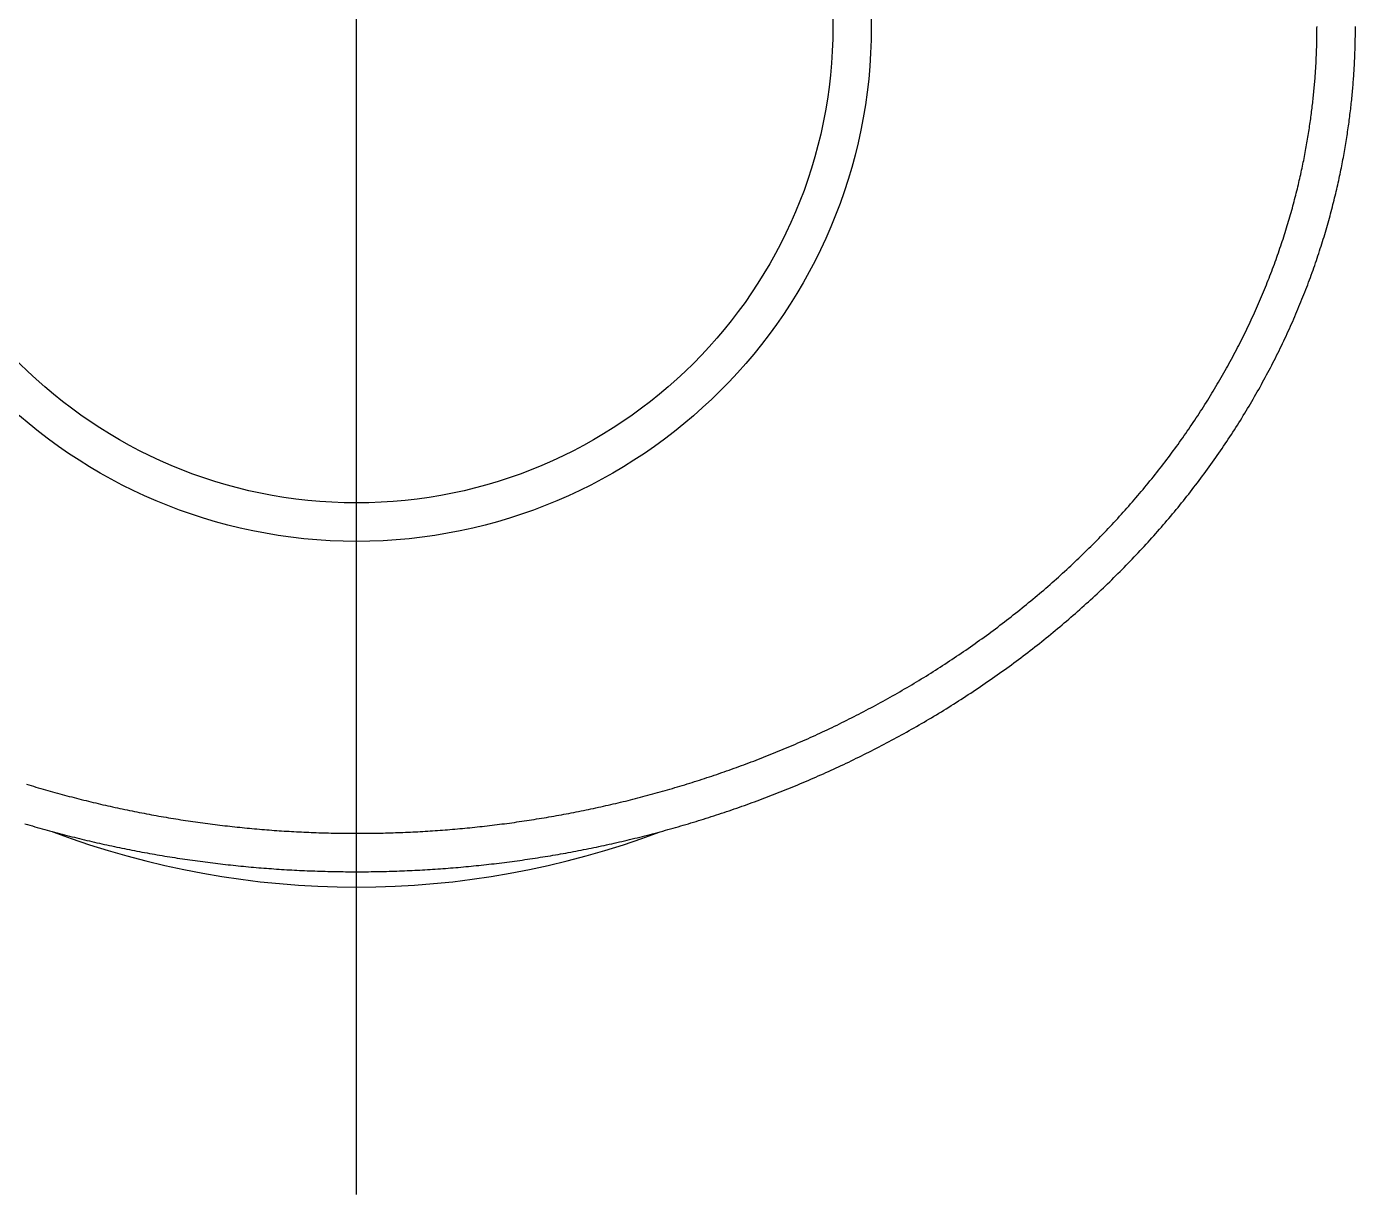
# Model space of a CAD drawing. Extents: x -24.5 to 25, y -16.2 to 7.6.
# Drawn here: x 14.35 to 22.99, y -7.6 to 0 of the extents above; entities that cross this region are included whole.
import ezdxf

# ---------------------------------------------------------------- set-up
doc = ezdxf.new("R2010")
doc.units = 0
doc.linetypes.add('CENTER', pattern=[50.8, 31.75, -6.35, 6.35, -6.35])
doc.layers.get('0').update_dxf_attribs({"linetype": 'CONTINUOUS'})
doc.layers.add('CENTER', color=1, linetype='CENTER')

msp = doc.modelspace()

# ---------------------------------------------------------------- linework, layer by layer
at = {"color": 7}
for points in [[(14.3367, -5.18827, 0), (14.3527, -5.19301, 0), (14.3687, -5.19772, 0), (14.3847, -5.20238, 0), (14.4008, -5.20701, 0), (14.4168, -5.21161, 0), (14.4328, -5.21617, 0), (14.4489, -5.22069, 0), (14.4649, -5.22517, 0), (14.481, -5.22962, 0), (14.4971, -5.23403, 0), (14.5132, -5.23841, 0), (14.5293, -5.24274, 0), (14.5454, -5.24705, 0), (14.5615, -5.25131, 0), (14.5776, -5.25554, 0), (14.5938, -5.25974, 0), (14.6099, -5.26389, 0), (14.6261, -5.26801, 0), (14.6422, -5.2721, 0), (14.6584, -5.27614, 0), (14.6746, -5.28016, 0), (14.6908, -5.28413, 0), (14.707, -5.28807, 0), (14.7232, -5.29197, 0), (14.7394, -5.29584, 0), (14.7556, -5.29967, 0), (14.7718, -5.30346, 0), (14.7881, -5.30722, 0), (14.8043, -5.31094, 0), (14.8206, -5.31462, 0), (14.8368, -5.31827, 0), (14.8531, -5.32188, 0), (14.8694, -5.32545, 0), (14.8857, -5.32899, 0), (14.902, -5.33249, 0), (14.9183, -5.33596, 0), (14.9346, -5.33939, 0), (14.9509, -5.34278, 0), (14.9672, -5.34614, 0), (14.9836, -5.34946, 0), (14.9999, -5.35274, 0), (15.0162, -5.35599, 0), (15.0326, -5.3592, 0), (15.0489, -5.36238, 0), (15.0653, -5.36552, 0), (15.0817, -5.36862, 0), (15.0981, -5.37169, 0), (15.1144, -5.37472, 0), (15.1308, -5.37771, 0), (15.1472, -5.38067, 0), (15.1636, -5.38359, 0), (15.1801, -5.38647, 0), (15.1965, -5.38932, 0), (15.2129, -5.39213, 0), (15.2293, -5.39491, 0), (15.2458, -5.39765, 0), (15.2622, -5.40035, 0), (15.2786, -5.40302, 0), (15.2951, -5.40565, 0), (15.3116, -5.40825, 0), (15.328, -5.41081, 0), (15.3445, -5.41333, 0), (15.361, -5.41581, 0), (15.3774, -5.41826, 0), (15.3939, -5.42068, 0), (15.4104, -5.42306, 0), (15.4269, -5.4254, 0), (15.4434, -5.4277, 0), (15.4599, -5.42997, 0), (15.4764, -5.4322, 0), (15.493, -5.4344, 0), (15.5095, -5.43656, 0), (15.526, -5.43868, 0), (15.5425, -5.44077, 0), (15.5591, -5.44282, 0), (15.5756, -5.44484, 0), (15.5921, -5.44682, 0), (15.6087, -5.44876, 0), (15.6252, -5.45067, 0), (15.6418, -5.45254, 0), (15.6584, -5.45437, 0), (15.6749, -5.45617, 0), (15.6915, -5.45793, 0), (15.7081, -5.45966, 0), (15.7246, -5.46135, 0), (15.7412, -5.463, 0), (15.7578, -5.46462, 0), (15.7744, -5.4662, 0), (15.791, -5.46774, 0), (15.8076, -5.46925, 0), (15.8242, -5.47072, 0), (15.8408, -5.47216, 0), (15.8574, -5.47356, 0), (15.874, -5.47492, 0), (15.8906, -5.47625, 0), (15.9072, -5.47755, 0), (15.9238, -5.4788, 0), (15.9404, -5.48002, 0), (15.957, -5.4812, 0), (15.9737, -5.48235, 0), (15.9903, -5.48346, 0), (16.0069, -5.48454, 0), (16.0235, -5.48558, 0), (16.0402, -5.48658, 0), (16.0568, -5.48755, 0), (16.0734, -5.48848, 0), (16.0901, -5.48938, 0), (16.1067, -5.49024, 0), (16.1233, -5.49106, 0), (16.14, -5.49185, 0), (16.1566, -5.4926, 0), (16.1733, -5.49332, 0), (16.1899, -5.494, 0), (16.2065, -5.49464, 0), (16.2232, -5.49525, 0), (16.2398, -5.49582, 0), (16.2565, -5.49636, 0), (16.2731, -5.49686, 0), (16.2898, -5.49732, 0), (16.3064, -5.49775, 0), (16.3231, -5.49814, 0), (16.3397, -5.49849, 0), (16.3564, -5.49881, 0), (16.373, -5.49909, 0), (16.3897, -5.49934, 0), (16.4063, -5.49955, 0), (16.423, -5.49973, 0), (16.4396, -5.49986, 0), (16.4563, -5.49997, 0), (16.4729, -5.50003, 0), (16.4896, -5.50006, 0), (16.5063, -5.50006, 0), (16.5229, -5.50001, 0), (16.5396, -5.49993, 0), (16.5562, -5.49982, 0), (16.5729, -5.49967, 0), (16.5895, -5.49948, 0), (16.6062, -5.49926, 0), (16.6229, -5.49899, 0), (16.6395, -5.4987, 0), (16.6562, -5.49836, 0), (16.6729, -5.498, 0), (16.6895, -5.49759, 0), (16.7062, -5.49715, 0), (16.7228, -5.49667, 0), (16.7395, -5.49615, 0), (16.7562, -5.4956, 0), (16.7728, -5.49502, 0), (16.7895, -5.49439, 0), (16.8062, -5.49373, 0), (16.8228, -5.49303, 0), (16.8395, -5.4923, 0), (16.8562, -5.49153, 0), (16.8728, -5.49072, 0), (16.8895, -5.48988, 0), (16.9061, -5.489, 0), (16.9228, -5.48809, 0), (16.9395, -5.48713, 0), (16.9561, -5.48615, 0), (16.9728, -5.48512, 0), (16.9895, -5.48406, 0), (17.0061, -5.48296, 0), (17.0228, -5.48182, 0), (17.0395, -5.48065, 0), (17.0561, -5.47944, 0), (17.0728, -5.4782, 0), (17.0894, -5.47692, 0), (17.1061, -5.4756, 0), (17.1228, -5.47425, 0), (17.1394, -5.47285, 0), (17.1561, -5.47143, 0), (17.1727, -5.46996, 0), (17.1894, -5.46846, 0), (17.2061, -5.46692, 0), (17.2227, -5.46535, 0), (17.2394, -5.46374, 0), (17.256, -5.46209, 0), (17.2727, -5.4604, 0), (17.2893, -5.45868, 0), (17.306, -5.45692, 0), (17.3227, -5.45513, 0), (17.3393, -5.4533, 0), (17.356, -5.45143, 0), (17.3726, -5.44952, 0), (17.3893, -5.44758, 0), (17.4059, -5.4456, 0), (17.4226, -5.44358, 0), (17.4392, -5.44153, 0), (17.4559, -5.43944, 0), (17.4725, -5.43732, 0), (17.4892, -5.43515, 0), (17.5058, -5.43295, 0), (17.5224, -5.43072, 0), (17.5391, -5.42844, 0), (17.5557, -5.42613, 0), (17.5724, -5.42378, 0), (17.589, -5.4214, 0), (17.6057, -5.41898, 0), (17.6223, -5.41652, 0), (17.639, -5.41402, 0), (17.6556, -5.41148, 0), (17.6722, -5.40891, 0), (17.6889, -5.4063, 0), (17.7055, -5.40366, 0), (17.7222, -5.40097, 0), (17.7388, -5.39825, 0), (17.7555, -5.39549, 0), (17.7721, -5.39269, 0), (17.7887, -5.38985, 0), (17.8054, -5.38697, 0), (17.822, -5.38406, 0), (17.8387, -5.38111, 0), (17.8553, -5.37812, 0), (17.8719, -5.37509, 0), (17.8886, -5.37202, 0), (17.9052, -5.36891, 0), (17.9219, -5.36577, 0), (17.9385, -5.36258, 0), (17.9551, -5.35936, 0), (17.9718, -5.3561, 0), (17.9884, -5.3528, 0), (18.005, -5.34946, 0), (18.0217, -5.34608, 0), (18.0383, -5.34266, 0), (18.0549, -5.3392, 0), (18.0716, -5.3357, 0), (18.0882, -5.33216, 0), (18.1048, -5.32858, 0), (18.1215, -5.32497, 0), (18.1381, -5.32131, 0), (18.1547, -5.31761, 0), (18.1713, -5.31387, 0), (18.188, -5.3101, 0), (18.2046, -5.30628, 0), (18.2212, -5.30242, 0), (18.2379, -5.29852, 0), (18.2545, -5.29459, 0), (18.2711, -5.29061, 0), (18.2877, -5.28659, 0), (18.3044, -5.28253, 0), (18.321, -5.27842, 0), (18.3376, -5.27428, 0), (18.3542, -5.2701, 0), (18.3708, -5.26588, 0), (18.3875, -5.26161, 0), (18.4041, -5.2573, 0), (18.4207, -5.25296, 0), (18.4373, -5.24857, 0), (18.4539, -5.24414, 0), (18.4706, -5.23967, 0), (18.4872, -5.23515, 0), (18.5038, -5.2306, 0), (18.5204, -5.226, 0), (18.537, -5.22136, 0), (18.5536, -5.21668, 0), (18.5702, -5.21196, 0), (18.5868, -5.2072, 0), (18.6035, -5.20239, 0), (18.6201, -5.19754, 0), (18.6367, -5.19265, 0), (18.6533, -5.18771, 0), (18.6699, -5.18274, 0), (18.6865, -5.17772, 0), (18.7031, -5.17266, 0), (18.7197, -5.16755, 0), (18.7363, -5.16241, 0), (18.7529, -5.15722, 0), (18.7695, -5.15198, 0), (18.7861, -5.14671, 0), (18.8027, -5.14139, 0), (18.8193, -5.13603, 0), (18.8359, -5.13062, 0), (18.8525, -5.12517, 0), (18.8691, -5.11968, 0), (18.8857, -5.11414, 0), (18.9023, -5.10857, 0), (18.9188, -5.10294, 0), (18.9354, -5.09727, 0), (18.952, -5.09156, 0), (18.9686, -5.08581, 0), (18.9852, -5.08, 0), (19.0018, -5.07416, 0), (19.0184, -5.06826, 0), (19.035, -5.06232, 0), (19.0516, -5.05634, 0), (19.0682, -5.05031, 0), (19.0848, -5.04423, 0), (19.1013, -5.03811, 0), (19.1179, -5.03194, 0), (19.1345, -5.02572, 0), (19.1511, -5.01946, 0), (19.1677, -5.01315, 0), (19.1843, -5.00679, 0), (19.2009, -5.00038, 0), (19.2175, -4.99393, 0), (19.2341, -4.98744, 0), (19.2506, -4.98089, 0), (19.2672, -4.9743, 0), (19.2838, -4.96766, 0), (19.3004, -4.96097, 0), (19.317, -4.95424, 0), (19.3335, -4.94745, 0), (19.3501, -4.94062, 0), (19.3667, -4.93374, 0), (19.3832, -4.92682, 0), (19.3998, -4.91984, 0), (19.4163, -4.91282, 0), (19.4329, -4.90574, 0), (19.4494, -4.89862, 0), (19.466, -4.89145, 0), (19.4825, -4.88424, 0), (19.499, -4.87697, 0), (19.5156, -4.86965, 0), (19.5321, -4.86229, 0), (19.5486, -4.85487, 0), (19.5651, -4.84741, 0), (19.5816, -4.8399, 0), (19.5981, -4.83234, 0), (19.6146, -4.82472, 0), (19.6311, -4.81706, 0), (19.6476, -4.80935, 0), (19.6641, -4.80159, 0), (19.6805, -4.79378, 0), (19.697, -4.78592, 0), (19.7134, -4.77801, 0), (19.7299, -4.77004, 0), (19.7463, -4.76203, 0), (19.7628, -4.75397, 0), (19.7792, -4.74585, 0), (19.7956, -4.73769, 0), (19.812, -4.72947, 0), (19.8284, -4.72121, 0), (19.8448, -4.71289, 0), (19.8612, -4.70452, 0), (19.8776, -4.6961, 0), (19.8939, -4.68763, 0), (19.9103, -4.6791, 0), (19.9266, -4.67053, 0), (19.943, -4.6619, 0), (19.9593, -4.65322, 0), (19.9756, -4.64449, 0), (19.9919, -4.63571, 0), (20.0082, -4.62687, 0), (20.0245, -4.61799, 0), (20.0408, -4.60905, 0), (20.057, -4.60005, 0), (20.0733, -4.59101, 0), (20.0895, -4.58191, 0), (20.1058, -4.57276, 0), (20.122, -4.56356, 0), (20.1382, -4.5543, 0), (20.1544, -4.54499, 0), (20.1706, -4.53563, 0), (20.1867, -4.52621, 0), (20.2029, -4.51674, 0), (20.219, -4.50722, 0), (20.2352, -4.49764, 0), (20.2513, -4.48801, 0), (20.2674, -4.47832, 0), (20.2835, -4.46859, 0), (20.2996, -4.45879, 0), (20.3156, -4.44895, 0), (20.3316, -4.43905, 0), (20.3477, -4.4291, 0), (20.3637, -4.41909, 0), (20.3796, -4.40904, 0), (20.3956, -4.39893, 0), (20.4115, -4.38877, 0), (20.4274, -4.37856, 0), (20.4433, -4.3683, 0), (20.4592, -4.35799, 0), (20.475, -4.34762, 0), (20.4909, -4.33721, 0), (20.5066, -4.32674, 0), (20.5224, -4.31622, 0), (20.5382, -4.30566, 0), (20.5539, -4.29504, 0), (20.5696, -4.28437, 0), (20.5852, -4.27366, 0), (20.6009, -4.26289, 0), (20.6165, -4.25207, 0), (20.6321, -4.24121, 0), (20.6476, -4.2303, 0), (20.6632, -4.21933, 0), (20.6787, -4.20832, 0), (20.6942, -4.19726, 0), (20.7096, -4.18615, 0), (20.725, -4.175, 0), (20.7404, -4.16379, 0), (20.7557, -4.15254, 0), (20.7711, -4.14124, 0), (20.7864, -4.12989, 0), (20.8016, -4.11849, 0), (20.8168, -4.10705, 0), (20.832, -4.09556, 0), (20.8472, -4.08403, 0), (20.8623, -4.07244, 0), (20.8774, -4.06081, 0), (20.8925, -4.04914, 0), (20.9075, -4.03742, 0), (20.9225, -4.02565, 0), (20.9375, -4.01384, 0), (20.9524, -4.00198, 0), (20.9673, -3.99007, 0), (20.9821, -3.97812, 0), (20.9969, -3.96613, 0), (21.0117, -3.95409, 0), (21.0264, -3.94201, 0), (21.0411, -3.92988, 0), (21.0558, -3.91771, 0), (21.0704, -3.90549, 0), (21.085, -3.89323, 0), (21.0995, -3.88092, 0), (21.114, -3.86858, 0), (21.1285, -3.85618, 0), (21.1429, -3.84375, 0), (21.1573, -3.83127, 0), (21.1716, -3.81875, 0), (21.1859, -3.80619, 0), (21.2002, -3.79358, 0), (21.2144, -3.78093, 0), (21.2286, -3.76824, 0), (21.2427, -3.75551, 0), (21.2568, -3.74273, 0), (21.2708, -3.72992, 0), (21.2848, -3.71706, 0), (21.2987, -3.70416, 0), (21.3126, -3.69122, 0), (21.3265, -3.67824, 0), (21.3403, -3.66522, 0), (21.354, -3.65215, 0), (21.3678, -3.63905, 0), (21.3814, -3.62591, 0), (21.395, -3.61272, 0), (21.4086, -3.5995, 0), (21.4221, -3.58624, 0), (21.4356, -3.57294, 0), (21.449, -3.55961, 0), (21.4624, -3.54623, 0), (21.4757, -3.53282, 0), (21.489, -3.51937, 0), (21.5022, -3.50589, 0), (21.5154, -3.49237, 0), (21.5285, -3.47881, 0), (21.5416, -3.46521, 0), (21.5546, -3.45158, 0), (21.5675, -3.43792, 0), (21.5805, -3.42422, 0), (21.5933, -3.41048, 0), (21.6061, -3.39671, 0), (21.6189, -3.38291, 0), (21.6316, -3.36907, 0), (21.6443, -3.3552, 0), (21.6569, -3.34129, 0), (21.6694, -3.32735, 0), (21.6819, -3.31338, 0), (21.6944, -3.29937, 0), (21.7068, -3.28533, 0), (21.7191, -3.27126, 0), (21.7314, -3.25716, 0), (21.7436, -3.24302, 0), (21.7558, -3.22885, 0), (21.7679, -3.21466, 0), (21.78, -3.20043, 0), (21.792, -3.18617, 0), (21.804, -3.17187, 0), (21.8159, -3.15755, 0), (21.8277, -3.1432, 0), (21.8395, -3.12882, 0), (21.8513, -3.11441, 0), (21.863, -3.09997, 0), (21.8746, -3.0855, 0), (21.8862, -3.071, 0), (21.8977, -3.05647, 0), (21.9091, -3.04192, 0), (21.9206, -3.02733, 0), (21.9319, -3.01272, 0), (21.9432, -2.99808, 0), (21.9544, -2.98342, 0), (21.9656, -2.96872, 0), (21.9767, -2.954, 0), (21.9878, -2.93926, 0), (21.9988, -2.92448, 0), (22.0098, -2.90968, 0), (22.0206, -2.89486, 0), (22.0315, -2.88001, 0), (22.0423, -2.86513, 0), (22.053, -2.85023, 0), (22.0636, -2.83531, 0), (22.0742, -2.82036, 0), (22.0848, -2.80538, 0), (22.0953, -2.79038, 0), (22.1057, -2.77536, 0), (22.116, -2.76032, 0), (22.1263, -2.74525, 0), (22.1366, -2.73016, 0), (22.1468, -2.71504, 0), (22.1569, -2.69991, 0), (22.1669, -2.68475, 0), (22.1769, -2.66957, 0), (22.1869, -2.65436, 0), (22.1968, -2.63914, 0), (22.2066, -2.62389, 0), (22.2163, -2.60863, 0), (22.226, -2.59333, 0), (22.2357, -2.57802, 0), (22.2453, -2.56268, 0), (22.2548, -2.54732, 0), (22.2642, -2.53194, 0), (22.2736, -2.51654, 0), (22.283, -2.50111, 0), (22.2923, -2.48567, 0), (22.3015, -2.4702, 0), (22.3107, -2.45471, 0), (22.3198, -2.43921, 0), (22.3288, -2.42368, 0), (22.3378, -2.40813, 0), (22.3467, -2.39257, 0), (22.3556, -2.37698, 0), (22.3644, -2.36137, 0), (22.3731, -2.34575, 0), (22.3818, -2.33011, 0), (22.3904, -2.31445, 0), (22.399, -2.29877, 0), (22.4075, -2.28308, 0), (22.4159, -2.26736, 0), (22.4243, -2.25163, 0), (22.4326, -2.23589, 0), (22.4409, -2.22013, 0), (22.4491, -2.20435, 0), (22.4572, -2.18855, 0), (22.4653, -2.17274, 0), (22.4733, -2.15692, 0), (22.4812, -2.14108, 0), (22.4891, -2.12522, 0), (22.4969, -2.10936, 0), (22.5047, -2.09347, 0), (22.5124, -2.07758, 0), (22.52, -2.06167, 0), (22.5276, -2.04576, 0), (22.5351, -2.02984, 0), (22.5425, -2.01392, 0), (22.5499, -1.99799, 0), (22.5572, -1.98205, 0), (22.5644, -1.96611, 0), (22.5716, -1.95017, 0), (22.5787, -1.93423, 0), (22.5858, -1.91828, 0), (22.5927, -1.90234, 0), (22.5996, -1.8864, 0), (22.6065, -1.87046, 0), (22.6133, -1.85453, 0), (22.62, -1.8386, 0), (22.6266, -1.82268, 0), (22.6332, -1.80676, 0), (22.6397, -1.79085, 0), (22.6461, -1.77495, 0), (22.6525, -1.75906, 0), (22.6588, -1.74319, 0), (22.665, -1.72732, 0), (22.6712, -1.71147, 0), (22.6773, -1.69563, 0), (22.6834, -1.67981, 0), (22.6893, -1.664, 0), (22.6952, -1.64821, 0), (22.701, -1.63244, 0), (22.7068, -1.61668, 0), (22.7125, -1.60095, 0), (22.7181, -1.58524, 0), (22.7237, -1.56955, 0), (22.7291, -1.55389, 0), (22.7346, -1.53825, 0), (22.7399, -1.52264, 0), (22.7452, -1.50705, 0), (22.7504, -1.49149, 0), (22.7555, -1.47597, 0), (22.7606, -1.46047, 0), (22.7656, -1.445, 0), (22.7705, -1.42957, 0), (22.7754, -1.41418, 0), (22.7802, -1.39882, 0), (22.7849, -1.38349, 0), (22.7896, -1.36821, 0), (22.7942, -1.35296, 0), (22.7987, -1.33776, 0), (22.8032, -1.3226, 0), (22.8076, -1.30748, 0), (22.8119, -1.2924, 0), (22.8162, -1.27737, 0), (22.8204, -1.26238, 0), (22.8245, -1.24745, 0), (22.8286, -1.23256, 0), (22.8326, -1.21772, 0), (22.8366, -1.20293, 0), (22.8405, -1.1882, 0), (22.8443, -1.17352, 0), (22.848, -1.15889, 0), (22.8517, -1.14432, 0), (22.8553, -1.12981, 0), (22.8589, -1.11536, 0), (22.8624, -1.10096, 0), (22.8658, -1.08663, 0), (22.8692, -1.07237, 0), (22.8725, -1.05817, 0), (22.8758, -1.04403, 0), (22.879, -1.02996, 0), (22.8821, -1.01595, 0), (22.8852, -1.00201, 0), (22.8882, -0.988123, 0), (22.8912, -0.9743, 0), (22.8941, -0.960539, 0), (22.8969, -0.946837, 0), (22.8997, -0.933195, 0), (22.9025, -0.919612, 0), (22.9052, -0.906087, 0), (22.9078, -0.892619, 0), (22.9104, -0.879209, 0), (22.9129, -0.865855, 0), (22.9154, -0.852557, 0), (22.9178, -0.839314, 0), (22.9202, -0.826125, 0), (22.9226, -0.81299, 0), (22.9249, -0.799909, 0), (22.9271, -0.78688, 0), (22.9293, -0.773903, 0), (22.9314, -0.760978, 0), (22.9336, -0.748104, 0), (22.9356, -0.73528, 0), (22.9376, -0.722505, 0), (22.9396, -0.709779, 0), (22.9415, -0.697102, 0), (22.9434, -0.684471, 0), (22.9453, -0.671886, 0), (22.9471, -0.659345, 0), (22.9489, -0.646848, 0), (22.9506, -0.634395, 0), (22.9523, -0.621986, 0), (22.9539, -0.609618, 0), (22.9556, -0.597293, 0), (22.9571, -0.585009, 0), (22.9587, -0.572765, 0), (22.9602, -0.560562, 0), (22.9617, -0.548398, 0), (22.9631, -0.536274, 0), (22.9645, -0.524188, 0), (22.9659, -0.51214, 0), (22.9672, -0.500129, 0), (22.9685, -0.488155, 0), (22.9697, -0.476217, 0), (22.9709, -0.464315, 0), (22.9721, -0.452448, 0), (22.9733, -0.440616, 0), (22.9744, -0.428817, 0), (22.9755, -0.417052, 0), (22.9765, -0.40532, 0), (22.9775, -0.39362, 0), (22.9785, -0.381951, 0), (22.9794, -0.370314, 0), (22.9804, -0.358707, 0), (22.9812, -0.34713, 0), (22.9821, -0.335583, 0), (22.9829, -0.324064, 0), (22.9837, -0.312573, 0), (22.9844, -0.301111, 0), (22.9852, -0.289675, 0), (22.9859, -0.278266, 0), (22.9865, -0.266883, 0), (22.9871, -0.255525, 0), (22.9877, -0.244192, 0), (22.9883, -0.232883, 0), (22.9889, -0.221599, 0), (22.9894, -0.210337, 0), (22.9899, -0.199098, 0), (22.9903, -0.18788, 0), (22.9907, -0.176684, 0), (22.9911, -0.165509, 0), (22.9915, -0.154355, 0), (22.9919, -0.14322, 0), (22.9922, -0.132104, 0), (22.9925, -0.121007, 0), (22.9927, -0.109927, 0), (22.993, -0.098866, 0), (22.9932, -0.087821, 0), (22.9934, -0.076792, 0), (22.9935, -0.065779, 0), (22.9937, -0.054781, 0), (22.9938, -0.043798, 0), (22.9938, -0.032829, 0), (22.9939, -0.021873, 0), (22.9939, -0.01093, 0), (22.994, 0, 0)], [(14.3464, -4.93, 0), (14.3618, -4.93472, 0), (14.3772, -4.9394, 0), (14.3926, -4.94405, 0), (14.4081, -4.94866, 0), (14.4235, -4.95324, 0), (14.439, -4.95779, 0), (14.4544, -4.96229, 0), (14.4699, -4.96677, 0), (14.4854, -4.9712, 0), (14.5009, -4.97561, 0), (14.5164, -4.97997, 0), (14.5319, -4.98431, 0), (14.5474, -4.9886, 0), (14.563, -4.99287, 0), (14.5785, -4.99709, 0), (14.5941, -5.00128, 0), (14.6096, -5.00544, 0), (14.6252, -5.00956, 0), (14.6408, -5.01365, 0), (14.6564, -5.0177, 0), (14.672, -5.02172, 0), (14.6876, -5.0257, 0), (14.7032, -5.02965, 0), (14.7188, -5.03356, 0), (14.7345, -5.03743, 0), (14.7501, -5.04127, 0), (14.7658, -5.04508, 0), (14.7814, -5.04885, 0), (14.7971, -5.05259, 0), (14.8128, -5.05629, 0), (14.8285, -5.05995, 0), (14.8441, -5.06358, 0), (14.8598, -5.06718, 0), (14.8756, -5.07074, 0), (14.8913, -5.07426, 0), (14.907, -5.07775, 0), (14.9227, -5.08121, 0), (14.9385, -5.08463, 0), (14.9542, -5.08801, 0), (14.97, -5.09136, 0), (14.9858, -5.09468, 0), (15.0015, -5.09796, 0), (15.0173, -5.1012, 0), (15.0331, -5.10441, 0), (15.0489, -5.10759, 0), (15.0647, -5.11073, 0), (15.0805, -5.11383, 0), (15.0963, -5.1169, 0), (15.1121, -5.11994, 0), (15.128, -5.12294, 0), (15.1438, -5.1259, 0), (15.1596, -5.12883, 0), (15.1755, -5.13172, 0), (15.1913, -5.13458, 0), (15.2072, -5.13741, 0), (15.2231, -5.1402, 0), (15.2389, -5.14295, 0), (15.2548, -5.14567, 0), (15.2707, -5.14836, 0), (15.2866, -5.151, 0), (15.3025, -5.15362, 0), (15.3184, -5.1562, 0), (15.3343, -5.15874, 0), (15.3502, -5.16125, 0), (15.3661, -5.16373, 0), (15.3821, -5.16616, 0), (15.398, -5.16857, 0), (15.4139, -5.17094, 0), (15.4299, -5.17327, 0), (15.4458, -5.17557, 0), (15.4618, -5.17784, 0), (15.4777, -5.18006, 0), (15.4937, -5.18226, 0), (15.5097, -5.18442, 0), (15.5256, -5.18654, 0), (15.5416, -5.18863, 0), (15.5576, -5.19068, 0), (15.5736, -5.1927, 0), (15.5896, -5.19469, 0), (15.6056, -5.19664, 0), (15.6216, -5.19855, 0), (15.6376, -5.20043, 0), (15.6536, -5.20228, 0), (15.6696, -5.20408, 0), (15.6856, -5.20586, 0), (15.7016, -5.2076, 0), (15.7177, -5.2093, 0), (15.7337, -5.21097, 0), (15.7497, -5.21261, 0), (15.7658, -5.21421, 0), (15.7818, -5.21577, 0), (15.7978, -5.2173, 0), (15.8139, -5.21879, 0), (15.8299, -5.22025, 0), (15.846, -5.22168, 0), (15.8621, -5.22307, 0), (15.8781, -5.22442, 0), (15.8942, -5.22574, 0), (15.9102, -5.22703, 0), (15.9263, -5.22828, 0), (15.9424, -5.22949, 0), (15.9585, -5.23067, 0), (15.9745, -5.23182, 0), (15.9906, -5.23293, 0), (16.0067, -5.234, 0), (16.0228, -5.23504, 0), (16.0389, -5.23605, 0), (16.055, -5.23702, 0), (16.071, -5.23796, 0), (16.0871, -5.23886, 0), (16.1032, -5.23972, 0), (16.1193, -5.24055, 0), (16.1354, -5.24135, 0), (16.1515, -5.24211, 0), (16.1676, -5.24284, 0), (16.1837, -5.24353, 0), (16.1998, -5.24419, 0), (16.2159, -5.24481, 0), (16.232, -5.2454, 0), (16.2481, -5.24595, 0), (16.2642, -5.24647, 0), (16.2803, -5.24696, 0), (16.2964, -5.2474, 0), (16.3125, -5.24782, 0), (16.3286, -5.2482, 0), (16.3447, -5.24854, 0), (16.3608, -5.24885, 0), (16.3769, -5.24912, 0), (16.3931, -5.24936, 0), (16.4092, -5.24956, 0), (16.4253, -5.24973, 0), (16.4414, -5.24987, 0), (16.4575, -5.24997, 0), (16.4736, -5.25003, 0), (16.4897, -5.25006, 0), (16.5059, -5.25005, 0), (16.522, -5.25001, 0), (16.5381, -5.24993, 0), (16.5542, -5.24982, 0), (16.5703, -5.24968, 0), (16.5864, -5.24949, 0), (16.6026, -5.24928, 0), (16.6187, -5.24902, 0), (16.6348, -5.24874, 0), (16.6509, -5.24841, 0), (16.667, -5.24806, 0), (16.6832, -5.24766, 0), (16.6993, -5.24724, 0), (16.7154, -5.24677, 0), (16.7315, -5.24628, 0), (16.7476, -5.24574, 0), (16.7638, -5.24517, 0), (16.7799, -5.24457, 0), (16.796, -5.24393, 0), (16.8121, -5.24326, 0), (16.8282, -5.24255, 0), (16.8444, -5.2418, 0), (16.8605, -5.24102, 0), (16.8766, -5.24021, 0), (16.8927, -5.23936, 0), (16.9088, -5.23847, 0), (16.925, -5.23755, 0), (16.9411, -5.23659, 0), (16.9572, -5.2356, 0), (16.9733, -5.23458, 0), (16.9894, -5.23351, 0), (17.0056, -5.23241, 0), (17.0217, -5.23128, 0), (17.0378, -5.23011, 0), (17.0539, -5.22891, 0), (17.07, -5.22767, 0), (17.0862, -5.22639, 0), (17.1023, -5.22508, 0), (17.1184, -5.22374, 0), (17.1345, -5.22236, 0), (17.1506, -5.22094, 0), (17.1667, -5.21949, 0), (17.1828, -5.218, 0), (17.199, -5.21648, 0), (17.2151, -5.21492, 0), (17.2312, -5.21333, 0), (17.2473, -5.2117, 0), (17.2634, -5.21003, 0), (17.2795, -5.20833, 0), (17.2956, -5.20659, 0), (17.3117, -5.20482, 0), (17.3278, -5.20301, 0), (17.3439, -5.20117, 0), (17.3601, -5.19929, 0), (17.3762, -5.19738, 0), (17.3923, -5.19543, 0), (17.4084, -5.19344, 0), (17.4245, -5.19142, 0), (17.4406, -5.18937, 0), (17.4567, -5.18727, 0), (17.4728, -5.18515, 0), (17.4889, -5.18298, 0), (17.505, -5.18078, 0), (17.5211, -5.17855, 0), (17.5371, -5.17628, 0), (17.5532, -5.17397, 0), (17.5693, -5.17163, 0), (17.5854, -5.16925, 0), (17.6015, -5.16684, 0), (17.6176, -5.16438, 0), (17.6337, -5.1619, 0), (17.6498, -5.15937, 0), (17.6659, -5.15681, 0), (17.682, -5.15422, 0), (17.6981, -5.15158, 0), (17.7142, -5.14891, 0), (17.7303, -5.14621, 0), (17.7464, -5.14346, 0), (17.7625, -5.14068, 0), (17.7785, -5.13786, 0), (17.7946, -5.13501, 0), (17.8107, -5.13212, 0), (17.8268, -5.12919, 0), (17.8429, -5.12622, 0), (17.859, -5.12322, 0), (17.8751, -5.12018, 0), (17.8911, -5.1171, 0), (17.9072, -5.11398, 0), (17.9233, -5.11083, 0), (17.9394, -5.10764, 0), (17.9555, -5.10441, 0), (17.9716, -5.10114, 0), (17.9876, -5.09783, 0), (18.0037, -5.09449, 0), (18.0198, -5.09111, 0), (18.0359, -5.08769, 0), (18.0519, -5.08423, 0), (18.068, -5.08074, 0), (18.0841, -5.0772, 0), (18.1002, -5.07363, 0), (18.1162, -5.07001, 0), (18.1323, -5.06636, 0), (18.1484, -5.06267, 0), (18.1644, -5.05895, 0), (18.1805, -5.05518, 0), (18.1966, -5.05137, 0), (18.2127, -5.04753, 0), (18.2287, -5.04364, 0), (18.2448, -5.03972, 0), (18.2608, -5.03576, 0), (18.2769, -5.03175, 0), (18.293, -5.02771, 0), (18.309, -5.02363, 0), (18.3251, -5.01951, 0), (18.3411, -5.01535, 0), (18.3572, -5.01115, 0), (18.3733, -5.00691, 0), (18.3893, -5.00263, 0), (18.4054, -4.99831, 0), (18.4214, -4.99395, 0), (18.4375, -4.98955, 0), (18.4535, -4.98511, 0), (18.4696, -4.98062, 0), (18.4856, -4.9761, 0), (18.5017, -4.97154, 0), (18.5177, -4.96694, 0), (18.5337, -4.9623, 0), (18.5498, -4.95761, 0), (18.5658, -4.95289, 0), (18.5819, -4.94812, 0), (18.5979, -4.94332, 0), (18.6139, -4.93847, 0), (18.63, -4.93358, 0), (18.646, -4.92865, 0), (18.6621, -4.92368, 0), (18.6781, -4.91867, 0), (18.6941, -4.91362, 0), (18.7101, -4.90852, 0), (18.7262, -4.90339, 0), (18.7422, -4.89821, 0), (18.7582, -4.89299, 0), (18.7742, -4.88773, 0), (18.7903, -4.88243, 0), (18.8063, -4.87708, 0), (18.8223, -4.87169, 0), (18.8383, -4.86627, 0), (18.8543, -4.86079, 0), (18.8703, -4.85528, 0), (18.8864, -4.84972, 0), (18.9024, -4.84412, 0), (18.9184, -4.83848, 0), (18.9344, -4.83279, 0), (18.9504, -4.82706, 0), (18.9664, -4.82128, 0), (18.9825, -4.81546, 0), (18.9985, -4.80959, 0), (19.0145, -4.80368, 0), (19.0305, -4.79773, 0), (19.0465, -4.79173, 0), (19.0625, -4.78568, 0), (19.0785, -4.77959, 0), (19.0945, -4.77346, 0), (19.1105, -4.76728, 0), (19.1265, -4.76105, 0), (19.1425, -4.75478, 0), (19.1585, -4.74847, 0), (19.1745, -4.74211, 0), (19.1905, -4.7357, 0), (19.2065, -4.72925, 0), (19.2225, -4.72275, 0), (19.2385, -4.71621, 0), (19.2545, -4.70962, 0), (19.2705, -4.70298, 0), (19.2864, -4.6963, 0), (19.3024, -4.68958, 0), (19.3184, -4.6828, 0), (19.3343, -4.67598, 0), (19.3503, -4.66911, 0), (19.3662, -4.6622, 0), (19.3822, -4.65524, 0), (19.3981, -4.64823, 0), (19.4141, -4.64118, 0), (19.43, -4.63408, 0), (19.4459, -4.62693, 0), (19.4618, -4.61973, 0), (19.4777, -4.61249, 0), (19.4937, -4.6052, 0), (19.5096, -4.59786, 0), (19.5254, -4.59048, 0), (19.5413, -4.58304, 0), (19.5572, -4.57556, 0), (19.5731, -4.56803, 0), (19.589, -4.56046, 0), (19.6048, -4.55283, 0), (19.6207, -4.54516, 0), (19.6365, -4.53744, 0), (19.6523, -4.52967, 0), (19.6682, -4.52185, 0), (19.684, -4.51398, 0), (19.6998, -4.50606, 0), (19.7156, -4.4981, 0), (19.7314, -4.49009, 0), (19.7472, -4.48202, 0), (19.7629, -4.47391, 0), (19.7787, -4.46575, 0), (19.7945, -4.45754, 0), (19.8102, -4.44928, 0), (19.8259, -4.44097, 0), (19.8417, -4.43262, 0), (19.8574, -4.42421, 0), (19.8731, -4.41575, 0), (19.8888, -4.40724, 0), (19.9045, -4.39869, 0), (19.9201, -4.39008, 0), (19.9358, -4.38142, 0), (19.9514, -4.37271, 0), (19.9671, -4.36395, 0), (19.9827, -4.35515, 0), (19.9983, -4.34629, 0), (20.0139, -4.33738, 0), (20.0295, -4.32842, 0), (20.0451, -4.3194, 0), (20.0606, -4.31034, 0), (20.0762, -4.30123, 0), (20.0917, -4.29206, 0), (20.1072, -4.28285, 0), (20.1227, -4.27358, 0), (20.1382, -4.26426, 0), (20.1537, -4.25489, 0), (20.1692, -4.24547, 0), (20.1846, -4.236, 0), (20.2001, -4.22648, 0), (20.2155, -4.2169, 0), (20.2309, -4.20728, 0), (20.2462, -4.19761, 0), (20.2616, -4.18789, 0), (20.2769, -4.17812, 0), (20.2922, -4.1683, 0), (20.3075, -4.15843, 0), (20.3227, -4.14852, 0), (20.338, -4.13855, 0), (20.3532, -4.12854, 0), (20.3684, -4.11848, 0), (20.3835, -4.10837, 0), (20.3987, -4.09821, 0), (20.4138, -4.088, 0), (20.4288, -4.07775, 0), (20.4439, -4.06745, 0), (20.4589, -4.0571, 0), (20.4739, -4.04671, 0), (20.4889, -4.03627, 0), (20.5039, -4.02578, 0), (20.5188, -4.01525, 0), (20.5337, -4.00467, 0), (20.5485, -3.99405, 0), (20.5634, -3.98337, 0), (20.5782, -3.97266, 0), (20.593, -3.96189, 0), (20.6077, -3.95109, 0), (20.6224, -3.94023, 0), (20.6371, -3.92934, 0), (20.6518, -3.91839, 0), (20.6664, -3.90741, 0), (20.681, -3.89637, 0), (20.6955, -3.8853, 0), (20.7101, -3.87418, 0), (20.7245, -3.86301, 0), (20.739, -3.85181, 0), (20.7534, -3.84056, 0), (20.7678, -3.82926, 0), (20.7822, -3.81792, 0), (20.7965, -3.80654, 0), (20.8108, -3.79512, 0), (20.825, -3.78365, 0), (20.8392, -3.77215, 0), (20.8534, -3.7606, 0), (20.8675, -3.749, 0), (20.8816, -3.73737, 0), (20.8957, -3.72569, 0), (20.9097, -3.71397, 0), (20.9237, -3.70221, 0), (20.9377, -3.69041, 0), (20.9516, -3.67857, 0), (20.9654, -3.66669, 0), (20.9793, -3.65477, 0), (20.993, -3.6428, 0), (21.0068, -3.6308, 0), (21.0205, -3.61875, 0), (21.0342, -3.60667, 0), (21.0478, -3.59455, 0), (21.0614, -3.58238, 0), (21.0749, -3.57018, 0), (21.0884, -3.55794, 0), (21.1018, -3.54566, 0), (21.1152, -3.53333, 0), (21.1286, -3.52098, 0), (21.1419, -3.50858, 0), (21.1552, -3.49614, 0), (21.1684, -3.48367, 0), (21.1816, -3.47116, 0), (21.1947, -3.45861, 0), (21.2078, -3.44602, 0), (21.2209, -3.43339, 0), (21.2339, -3.42073, 0), (21.2468, -3.40804, 0), (21.2597, -3.3953, 0), (21.2725, -3.38253, 0), (21.2853, -3.36973, 0), (21.2981, -3.35689, 0), (21.3108, -3.34402, 0), (21.3234, -3.33112, 0), (21.3361, -3.31818, 0), (21.3486, -3.3052, 0), (21.3611, -3.29219, 0), (21.3736, -3.27915, 0), (21.386, -3.26608, 0), (21.3983, -3.25297, 0), (21.4106, -3.23983, 0), (21.4229, -3.22666, 0), (21.4351, -3.21346, 0), (21.4473, -3.20022, 0), (21.4594, -3.18695, 0), (21.4714, -3.17366, 0), (21.4834, -3.16033, 0), (21.4954, -3.14697, 0), (21.5073, -3.13358, 0), (21.5191, -3.12016, 0), (21.5309, -3.1067, 0), (21.5426, -3.09322, 0), (21.5543, -3.07971, 0), (21.566, -3.06617, 0), (21.5776, -3.05261, 0), (21.5891, -3.03901, 0), (21.6006, -3.02538, 0), (21.612, -3.01173, 0), (21.6234, -2.99805, 0), (21.6347, -2.98434, 0), (21.646, -2.9706, 0), (21.6572, -2.95683, 0), (21.6684, -2.94304, 0), (21.6795, -2.92922, 0), (21.6905, -2.91538, 0), (21.7015, -2.90151, 0), (21.7125, -2.88761, 0), (21.7234, -2.87368, 0), (21.7342, -2.85974, 0), (21.745, -2.84576, 0), (21.7557, -2.83176, 0), (21.7664, -2.81774, 0), (21.777, -2.80369, 0), (21.7875, -2.78962, 0), (21.798, -2.77552, 0), (21.8085, -2.7614, 0), (21.8189, -2.74725, 0), (21.8292, -2.73309, 0), (21.8395, -2.71889, 0), (21.8497, -2.70468, 0), (21.8599, -2.69044, 0), (21.87, -2.67619, 0), (21.88, -2.6619, 0), (21.89, -2.6476, 0), (21.9, -2.63328, 0), (21.9099, -2.61893, 0), (21.9197, -2.60457, 0), (21.9294, -2.59018, 0), (21.9391, -2.57577, 0), (21.9488, -2.56134, 0), (21.9584, -2.54689, 0), (21.9679, -2.53243, 0), (21.9774, -2.51794, 0), (21.9868, -2.50343, 0), (21.9962, -2.4889, 0), (22.0055, -2.47436, 0), (22.0147, -2.45979, 0), (22.0239, -2.4452, 0), (22.033, -2.43059, 0), (22.0421, -2.41596, 0), (22.0511, -2.40131, 0), (22.06, -2.38664, 0), (22.0689, -2.37195, 0), (22.0778, -2.35724, 0), (22.0866, -2.34252, 0), (22.0953, -2.32777, 0), (22.1039, -2.31301, 0), (22.1126, -2.29822, 0), (22.1211, -2.28342, 0), (22.1296, -2.26861, 0), (22.138, -2.25377, 0), (22.1464, -2.23892, 0), (22.1547, -2.22405, 0), (22.163, -2.20917, 0), (22.1712, -2.19427, 0), (22.1793, -2.17935, 0), (22.1874, -2.16442, 0), (22.1955, -2.14947, 0), (22.2034, -2.13451, 0), (22.2113, -2.11953, 0), (22.2192, -2.10454, 0), (22.227, -2.08953, 0), (22.2347, -2.07451, 0), (22.2424, -2.05948, 0), (22.25, -2.04443, 0), (22.2576, -2.02937, 0), (22.2651, -2.0143, 0), (22.2725, -1.99921, 0), (22.2799, -1.98411, 0), (22.2872, -1.969, 0), (22.2944, -1.95389, 0), (22.3016, -1.93876, 0), (22.3088, -1.92363, 0), (22.3158, -1.9085, 0), (22.3228, -1.89336, 0), (22.3298, -1.87822, 0), (22.3367, -1.86307, 0), (22.3435, -1.84793, 0), (22.3502, -1.83278, 0), (22.3569, -1.81764, 0), (22.3635, -1.80249, 0), (22.3701, -1.78735, 0), (22.3766, -1.77221, 0), (22.383, -1.75708, 0), (22.3894, -1.74195, 0), (22.3957, -1.72683, 0), (22.402, -1.71172, 0), (22.4081, -1.69661, 0), (22.4143, -1.68152, 0), (22.4203, -1.66643, 0), (22.4263, -1.65136, 0), (22.4322, -1.6363, 0), (22.4381, -1.62125, 0), (22.4439, -1.60621, 0), (22.4496, -1.59119, 0), (22.4552, -1.57619, 0), (22.4608, -1.5612, 0), (22.4664, -1.54624, 0), (22.4718, -1.53129, 0), (22.4772, -1.51636, 0), (22.4826, -1.50145, 0), (22.4878, -1.48657, 0), (22.493, -1.47171, 0), (22.4982, -1.45687, 0), (22.5032, -1.44206, 0), (22.5083, -1.42727, 0), (22.5132, -1.41251, 0), (22.5181, -1.39779, 0), (22.5229, -1.38309, 0), (22.5276, -1.36842, 0), (22.5323, -1.35379, 0), (22.5369, -1.33919, 0), (22.5415, -1.32462, 0), (22.546, -1.31009, 0), (22.5504, -1.2956, 0), (22.5547, -1.28114, 0), (22.559, -1.26672, 0), (22.5633, -1.25235, 0), (22.5674, -1.23801, 0), (22.5716, -1.22372, 0), (22.5756, -1.20947, 0), (22.5796, -1.19527, 0), (22.5835, -1.18111, 0), (22.5874, -1.167, 0), (22.5912, -1.15293, 0), (22.5949, -1.13892, 0), (22.5986, -1.12495, 0), (22.6022, -1.11104, 0), (22.6058, -1.09718, 0), (22.6093, -1.08337, 0), (22.6127, -1.06962, 0), (22.6161, -1.05592, 0), (22.6194, -1.04228, 0), (22.6226, -1.0287, 0), (22.6258, -1.01519, 0), (22.629, -1.00174, 0), (22.6321, -0.988344, 0), (22.6351, -0.975012, 0), (22.6381, -0.961741, 0), (22.641, -0.94853, 0), (22.6438, -0.935378, 0), (22.6466, -0.922284, 0), (22.6494, -0.909248, 0), (22.6521, -0.89627, 0), (22.6548, -0.883348, 0), (22.6574, -0.870482, 0), (22.6599, -0.857672, 0), (22.6624, -0.844917, 0), (22.6648, -0.832216, 0), (22.6673, -0.819569, 0), (22.6696, -0.806974, 0), (22.6719, -0.794433, 0), (22.6742, -0.781943, 0), (22.6764, -0.769505, 0), (22.6785, -0.757117, 0), (22.6807, -0.74478, 0), (22.6828, -0.732492, 0), (22.6848, -0.720253, 0), (22.6868, -0.708063, 0), (22.6887, -0.69592, 0), (22.6906, -0.683825, 0), (22.6925, -0.671776, 0), (22.6943, -0.659773, 0), (22.6961, -0.647814, 0), (22.6979, -0.635899, 0), (22.6996, -0.624026, 0), (22.7013, -0.612195, 0), (22.7029, -0.600406, 0), (22.7045, -0.588657, 0), (22.7061, -0.576949, 0), (22.7076, -0.565281, 0), (22.7091, -0.553652, 0), (22.7106, -0.542062, 0), (22.712, -0.53051, 0), (22.7134, -0.518996, 0), (22.7148, -0.507519, 0), (22.7161, -0.496078, 0), (22.7174, -0.484674, 0), (22.7186, -0.473305, 0), (22.7198, -0.461971, 0), (22.721, -0.450672, 0), (22.7222, -0.439406, 0), (22.7233, -0.428174, 0), (22.7244, -0.416974, 0), (22.7254, -0.405807, 0), (22.7264, -0.394672, 0), (22.7274, -0.383568, 0), (22.7284, -0.372494, 0), (22.7293, -0.36145, 0), (22.7302, -0.350436, 0), (22.7311, -0.339451, 0), (22.7319, -0.328495, 0), (22.7327, -0.317566, 0), (22.7335, -0.306665, 0), (22.7342, -0.295791, 0), (22.7349, -0.284943, 0), (22.7356, -0.27412, 0), (22.7363, -0.263323, 0), (22.7369, -0.252551, 0), (22.7375, -0.241802, 0), (22.7381, -0.231078, 0), (22.7386, -0.220376, 0), (22.7391, -0.209697, 0), (22.7396, -0.199039, 0), (22.7401, -0.188403, 0), (22.7405, -0.177788, 0), (22.7409, -0.167194, 0), (22.7413, -0.156619, 0), (22.7416, -0.146063, 0), (22.742, -0.135526, 0), (22.7423, -0.125007, 0), (22.7425, -0.114506, 0), (22.7428, -0.104022, 0), (22.743, -0.093554, 0), (22.7432, -0.083103, 0), (22.7434, -0.072667, 0), (22.7435, -0.062245, 0), (22.7437, -0.051838, 0), (22.7438, -0.041445, 0), (22.7439, -0.031065, 0), (22.7439, -0.020698, 0), (22.7439, -0.010343, 0), (22.744, 0, 0)]]:
    msp.add_polyline3d(points, dxfattribs=at)
at = {"color": 7, "linetype": 'CONTINUOUS'}
for radius in [3.35, 3.1]:
    msp.add_circle((16.493957, 0), radius, dxfattribs=at)
msp.add_arc((16.493957, 0), 5.6, 249.3280116, 290.6719884, dxfattribs=at)
at = {"layer": 'CENTER', "color": 1, "linetype": 'CENTER'}
msp.add_line((16.493957, -7.6), (16.493957, 7.6), dxfattribs=at)

doc.saveas('drawing.dxf')
